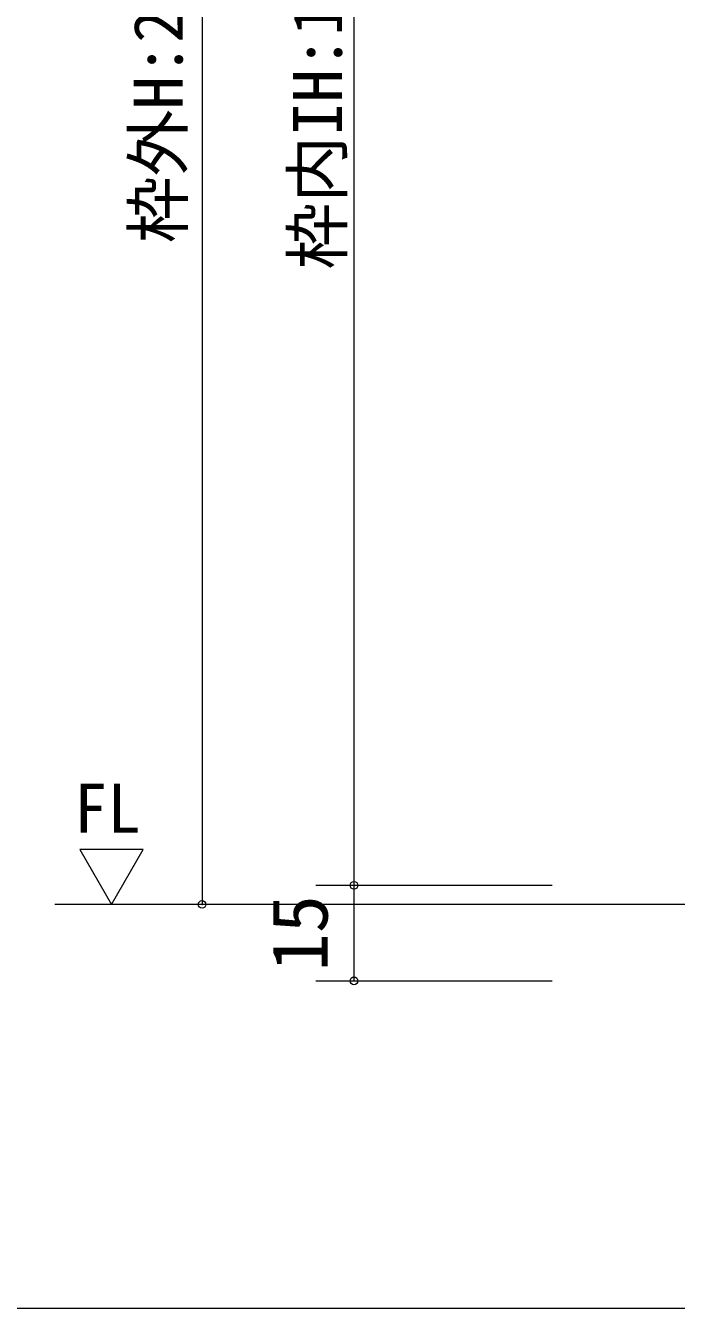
# Model space of a CAD drawing. Units: millimetres on the paper, enlarged 10 times, with parts at other scales. Extents: x -2000 to 2000, y -1385 to 1385.
# Drawn here: x -1452 to -1112, y -68 to 604 of the extents above; entities that cross this region are included whole.
import ezdxf
from ezdxf.enums import TextEntityAlignment as Align

# ---------------------------------------------------------------- set-up
doc = ezdxf.new("R2010")
doc.units = ezdxf.units.MM
doc.header["$LTSCALE"] = 10
doc.header["$PDMODE"] = 32
doc.header["$PDSIZE"] = 4
for name, color, linetype, lineweight in [('1-0_H-SYM', 7, 'Continuous', 20), ('1-1_0', 7, 'Continuous', 20), ('2-0_18', 7, 'Continuous', 18)]:
    doc.layers.add(name, color=color, linetype=linetype, lineweight=lineweight)
doc.styles.add('ＭＳ ゴシック', font='')
doc.styles.get('ＭＳ ゴシック').set_extended_font_data('MS Gothic')

msp = doc.modelspace()

# ---------------------------------------------------------------- linework, layer by layer
at = {"layer": '1-0_H-SYM'}
msp.add_line((380, -67.5), (-1950, -67.5), dxfattribs=at)
msp.add_line((380, -67.5), (-1950, -67.5), dxfattribs=at)
msp.add_lwpolyline([(380, -67.5), (-1950, -67.5), (-1950, 1335)], dxfattribs=at)
msp.add_lwpolyline([(380, -67.5), (-1950, -67.5), (-1950, 1335)], dxfattribs=at)
at = {"layer": '1-1_0'}
msp.add_lwpolyline([(380, -67.5), (-1950, -67.5), (-1950, 1335)], dxfattribs=at)
at = {"layer": '2-0_18', "color": 4, "lineweight": 9}
for p, q in [((-1359.87, 1087.75), (-1359.87, 143.93)), ((-1280.35, 967.75), (-1280.35, 153.93)), ((-1300.35, 153.93), (-1176.58, 153.93)), ((-1280.35, 153.93), (-1280.35, 103.93)), ((-1085.11, 143.93), (-1436.97, 143.93)), ((-1300.35, 103.93), (-1176.58, 103.93))]:
    msp.add_line(p, q, dxfattribs=at)
msp.add_lwpolyline([(-1407.26, 143.93), (-1390.77, 172.62), (-1423.96, 172.62)], close=True, dxfattribs=at)
at = {"layer": '2-0_18', "color": 4}
for p in [(-1280.35, 153.93), (-1359.87, 143.93), (-1280.35, 103.93)]:
    msp.add_point(p, dxfattribs=at)

# ---------------------------------------------------------------- texts
at = {"layer": '2-0_18', "style": 'ＭＳ ゴシック'}
for s, height, p in [('枠外H:2,024', 25.66, (-1362.37, 490.06)), ('枠内IH:1,985', 25.66, (-1278.97, 476.27)), ('15', 29.33, (-1285.35, 108.93))]:
    msp.add_text(s, height=height, rotation=90, dxfattribs=at).set_placement(p, align=Align.BOTTOM_LEFT)
msp.add_text('FL', height=25.66, dxfattribs=at).set_placement((-1426.92, 173.73), align=Align.BOTTOM_LEFT)

doc.saveas('drawing.dxf')
